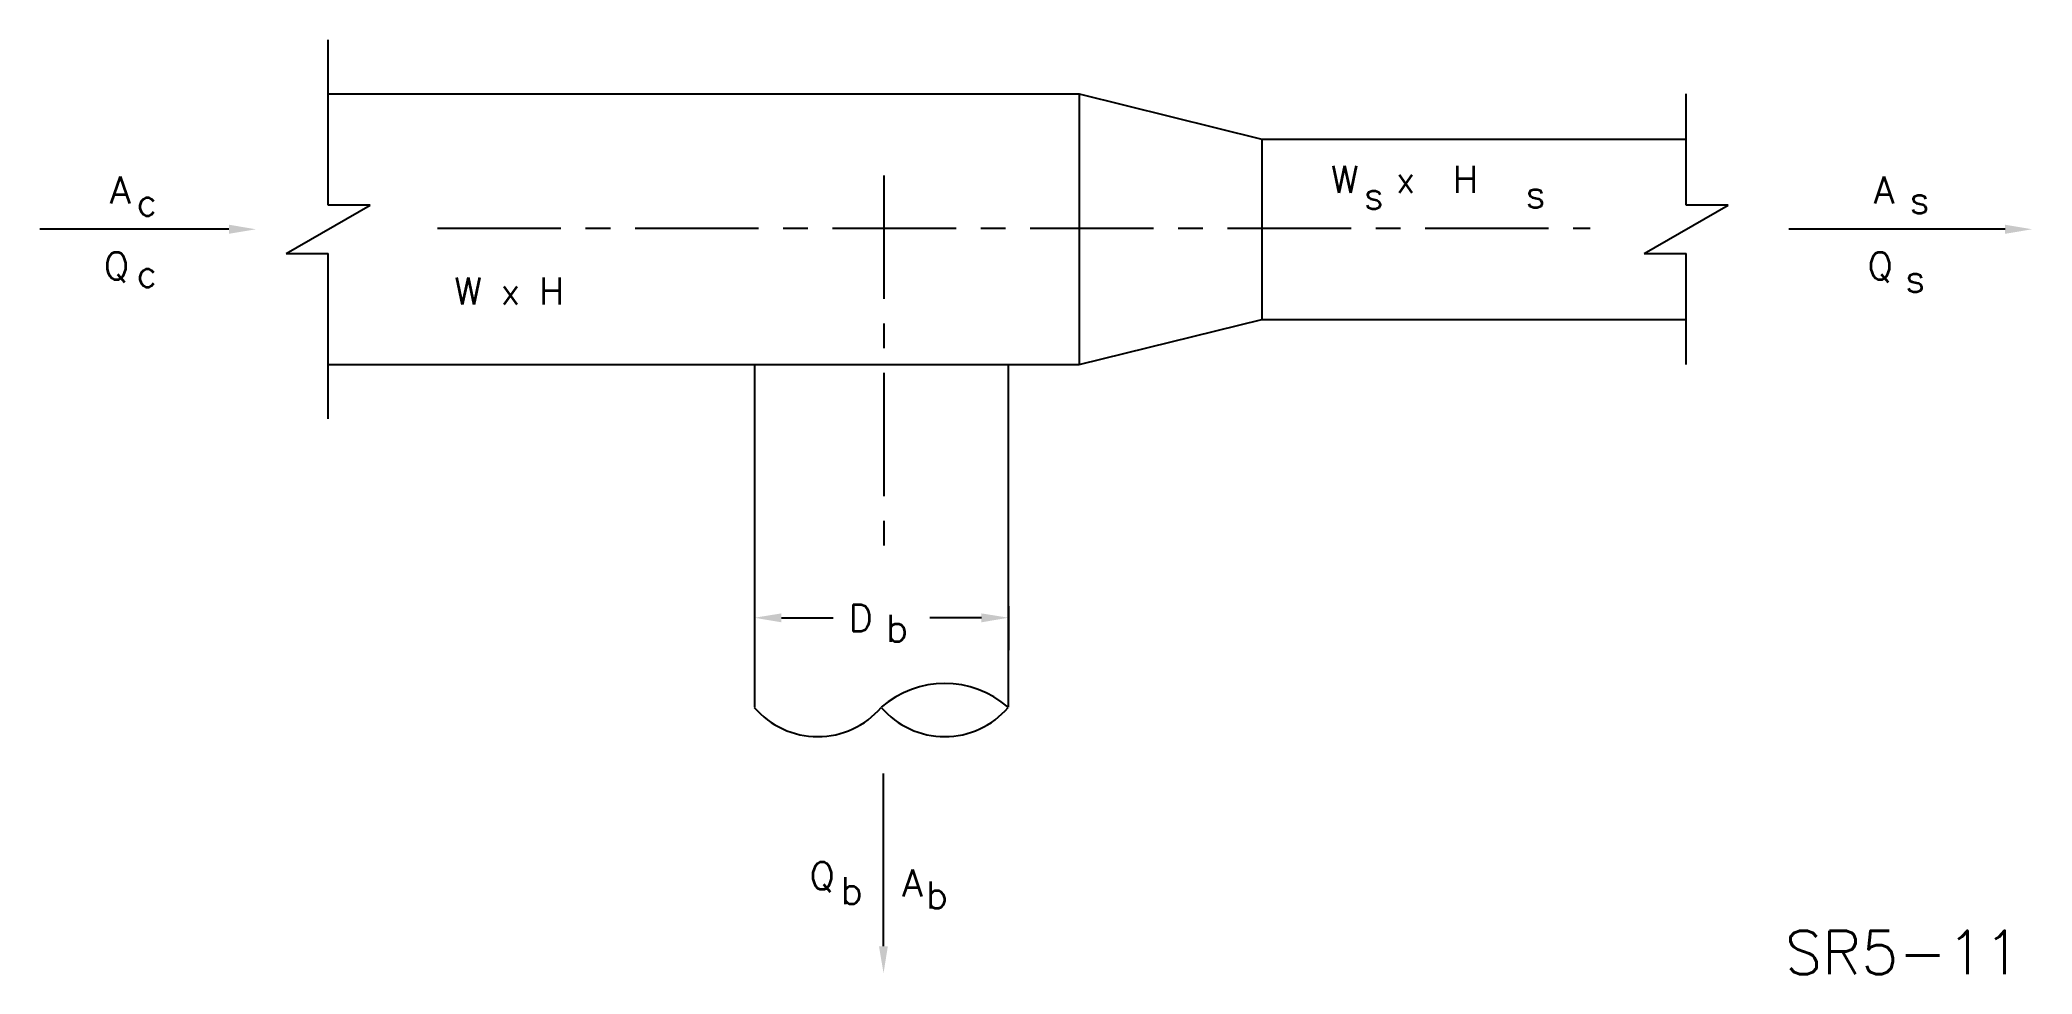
# Model space of a CAD drawing. Extents: x 0.7 to 10.8, y 2 to 6.8.
import ezdxf
from ezdxf.enums import TextEntityAlignment as Align

# ---------------------------------------------------------------- set-up
doc = ezdxf.new("R2010")
doc.units = 0
doc.header["$LTSCALE"] = 0.5
doc.header["$MEASUREMENT"] = 0
doc.linetypes.add('CENTER', pattern=[2, 1.25, -0.25, 0.25, -0.25])
doc.layers.get('0').update_dxf_attribs({"linetype": 'CONTINUOUS'})
doc.layers.add('CENTER', color=7, linetype='CENTER')
doc.layers.add('NUMBER', color=7, linetype='CONTINUOUS')
doc.styles.add('ROMANS', font='romans')

msp = doc.modelspace()

# ---------------------------------------------------------------- linework, layer by layer
for p, q in [((2.168, 5.916), (2.168, 6.753)), ((2.168, 6.479), (5.971, 6.479)), ((5.971, 6.479), (5.971, 5.109)), ((5.971, 6.479), (6.896, 6.251)), ((9.043, 5.916), (9.043, 6.479)), ((6.896, 6.251), (6.896, 5.337)), ((6.896, 6.251), (9.043, 6.251)), ((1.956, 5.671), (2.381, 5.916)), ((2.381, 5.916), (2.168, 5.916)), ((8.831, 5.671), (9.256, 5.916)), ((9.256, 5.916), (9.043, 5.916)), ((1.666, 5.794), (0.709, 5.794)), ((10.658, 5.794), (9.564, 5.794)), ((1.956, 5.671), (2.168, 5.671)), ((2.168, 4.834), (2.168, 5.671)), ((8.831, 5.671), (9.043, 5.671)), ((9.043, 5.109), (9.043, 5.671)), ((5.971, 5.109), (6.896, 5.337)), ((6.896, 5.337), (9.043, 5.337)), ((2.168, 5.109), (5.971, 5.109)), ((4.326, 5.109), (4.326, 3.374)), ((5.611, 5.109), (5.611, 3.374)), ((4.326, 3.873), (4.326, 3.662)), ((5.613, 3.886), (5.613, 3.662)), ((4.463, 3.827), (4.725, 3.827)), ((5.476, 3.827), (5.214, 3.827)), ((4.98, 2.164), (4.98, 3.038))]:
    msp.add_line(p, q)
for centre, radius, start, end in [((5.29, 3.005), 0.489, 48.9019, 131.0981), ((4.647, 3.647), 0.422, 220.4365, 319.5635), ((5.29, 3.647), 0.422, 220.4365, 319.5635)]:
    msp.add_arc(centre, radius, start, end)
for points in [[(1.666, 5.817), (1.666, 5.771), (1.803, 5.794)], [(10.658, 5.817), (10.658, 5.771), (10.795, 5.794)], [(4.463, 3.804), (4.463, 3.849), (4.326, 3.827)], [(5.476, 3.804), (5.476, 3.849), (5.613, 3.827)], [(5.002, 2.164), (4.957, 2.164), (4.98, 2.027)]]:
    msp.add_solid(points)
at = {"layer": 'CENTER'}
for p, q in [((4.982, 6.067), (4.982, 4.158)), ((2.722, 5.8), (8.557, 5.8))]:
    msp.add_line(p, q, dxfattribs=at)

# ---------------------------------------------------------------- texts
at = {"style": 'ROMANS'}
for s, p in [('A', (1.063, 5.924)), ('W  x  H', (7.244, 5.979)), ('A', (9.992, 5.924)), ('c', (1.198, 5.862)), ('s', (7.412, 5.896)), ('s', (8.231, 5.903)), ('s', (10.175, 5.874)), ('Q', (1.032, 5.54)), ('Q', (9.961, 5.54)), ('c', (1.198, 5.501)), ('W x H', (2.806, 5.413)), ('s', (10.153, 5.475)), ('Q', (4.605, 2.452)), ('A', (5.073, 2.416)), ('b', (4.763, 2.377)), ('b', (5.194, 2.354))]:
    msp.add_text(s, height=0.137, dxfattribs=at).set_placement(p)
for s, p in [('D', (4.864, 3.826)), ('b', (5.048, 3.774))]:
    msp.add_text(s, height=0.137, dxfattribs=at).set_placement(p, align=Align.MIDDLE)
at = {"layer": 'NUMBER', "style": 'ROMANS'}
msp.add_text('SR5-11', height=0.22, dxfattribs=at).set_placement((9.543, 2.022))

doc.saveas('drawing.dxf')
